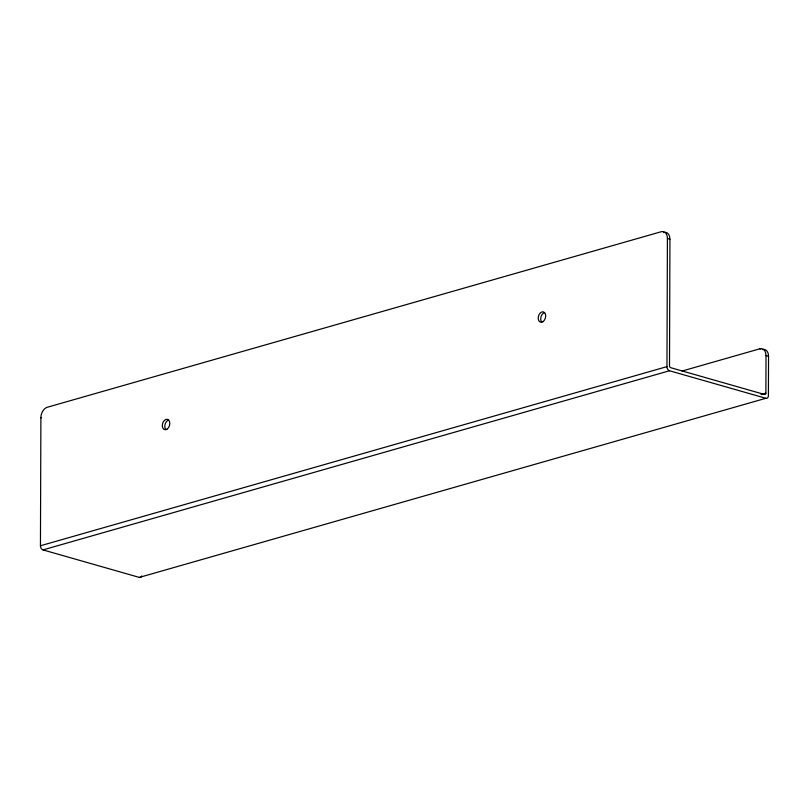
<?xml version="1.0" encoding="UTF-8"?>
<svg xmlns="http://www.w3.org/2000/svg" width="809" height="809" viewBox="0 0 809 809"><rect width="100%" height="100%" fill="white"/><g stroke="black" fill="none" stroke-linecap="round" stroke-linejoin="round"><path stroke-width="1.21" d="M762.311 349.539A8.909 5.997 -74.1 0 1 768.55 356.294L768.408 395.591A3.57 2.437 74 0 1 765.86 398.281L139.35 577.414L42.978 549.898A3.57 2.437 74 0 1 40.45 545.762L40.895 417.626A8.909 5.997 -74.1 0 1 47.195 407.291L661.175 231.738A8.909 5.997 -74.1 0 1 667.415 238.493L669.943 239.211L669.508 365.638A1.78 1.214 74 0 0 670.772 367.711L764.606 394.499A1.78 1.214 74 0 0 765.88 393.154L766.012 355.566A8.909 5.997 -74.1 0 0 759.782 348.821L682.118 371.028M765.86 398.281L669.488 370.765A3.57 2.437 74 0 1 666.96 366.629L667.415 238.493M40.45 545.762L666.96 366.629M42.978 549.898L669.488 370.765M761.026 394.539L765.88 393.154M759.782 348.821L760.409 349.003M766.012 355.566L768.55 356.294M40.895 417.626L41.532 417.808M663.714 232.466A8.909 5.997 -74.1 0 1 669.943 239.211M165.916 429.619A5.35 3.6 -74.1 0 1 165.117 424.27A5.35 3.6 -74.1 0 1 168.606 420.114M541.828 322.134A5.35 3.6 -74.1 0 1 541.029 316.784A5.35 3.6 -74.1 0 1 544.518 312.628M141.717 575.927A3.57 2.437 74 0 1 139.35 577.414M167.008 429.185A5.35 3.6 -74.1 0 0 168.717 420.124A5.35 3.6 -74.1 0 0 162.427 424.219A5.35 3.6 -74.1 0 0 167.008 429.185M542.91 321.699A5.35 3.6 -74.1 0 0 544.629 312.648A5.35 3.6 -74.1 0 0 538.329 316.744A5.35 3.6 -74.1 0 0 542.91 321.699"/></g></svg>
